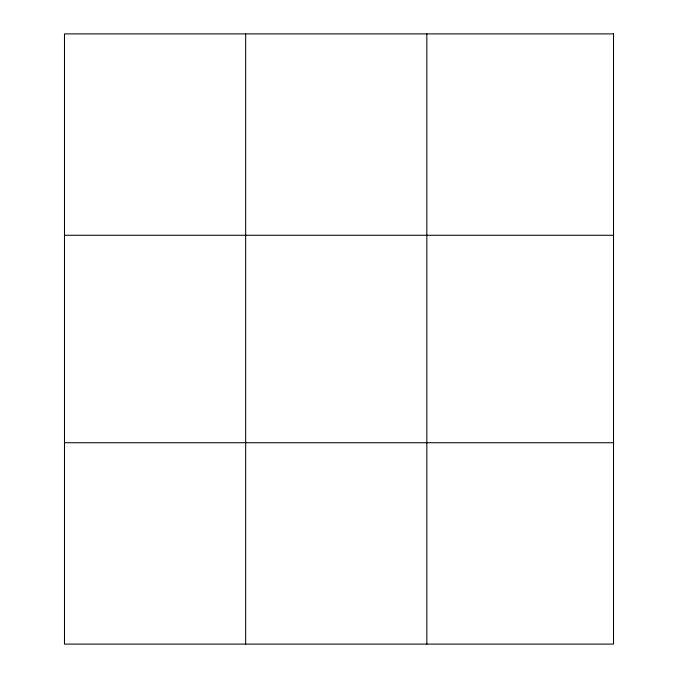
<?xml version="1.0" encoding="UTF-8"?>
<svg xmlns="http://www.w3.org/2000/svg" width="678" height="678" viewBox="0 0 678 678"><rect width="100%" height="100%" fill="white"/><g stroke="black" fill="none" stroke-linecap="round" stroke-linejoin="round"><path stroke-width="1.02" d="M245.665 644.1L245.665 33.9M426.843 644.1L426.843 33.9M64.478 235.266L613.522 235.266M64.478 442.734L613.522 442.734M613.522 33.9L613.522 644.1L64.478 644.1L64.478 33.9L613.522 33.9"/></g></svg>
